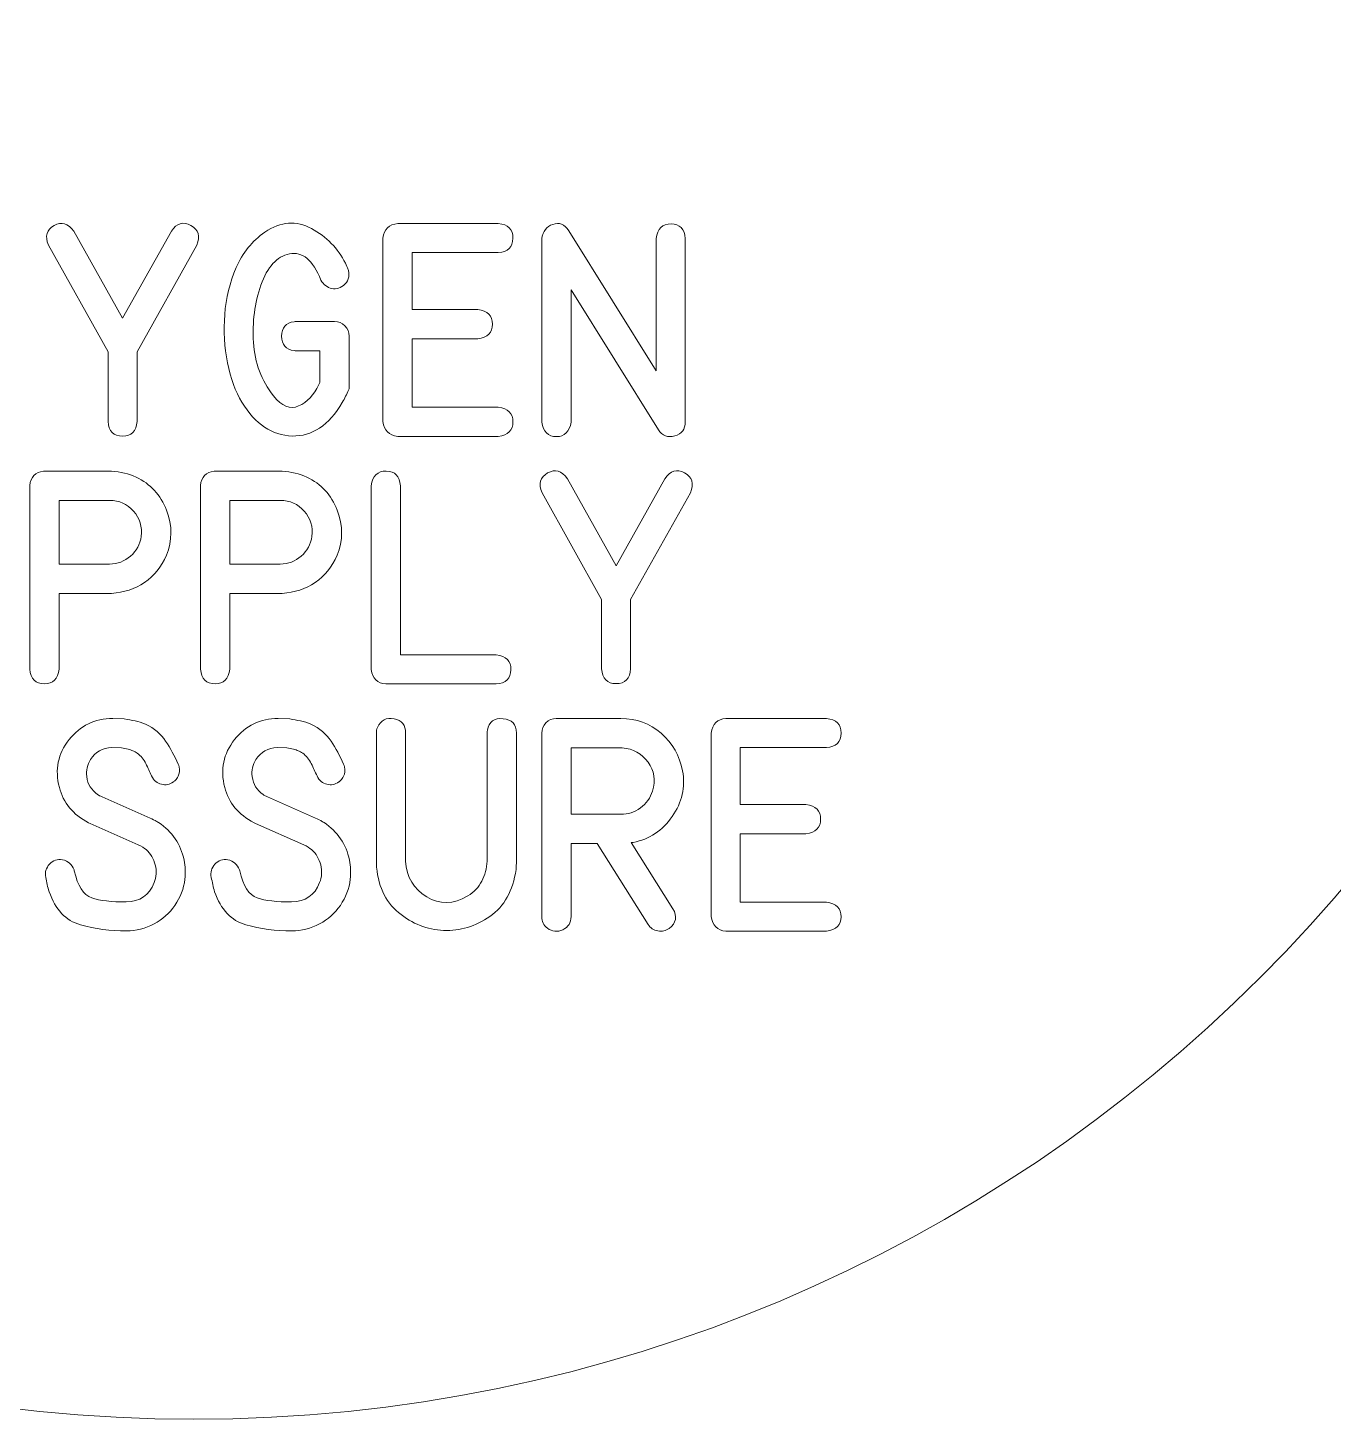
# Model space of a CAD drawing. Header units: millimetres. Extents: x -213 to 146, y -128 to 100.
# Drawn here: x -2.92 to 12.23, y -44.58 to -28.43 of the extents above; entities that cross this region are included whole.
import ezdxf

# ---------------------------------------------------------------- set-up
doc = ezdxf.new("R2010")
doc.units = ezdxf.units.MM
doc.header["$MEASUREMENT"] = 0
doc.layers.add('CUT', color=7, linetype='Continuous')
doc.layers.add('Engrave', color=7, linetype='Continuous')

msp = doc.modelspace()

# ---------------------------------------------------------------- linework, layer by layer
at = {"layer": 'CUT', "color": 250, "lineweight": 9}
msp.add_ellipse((-0.992, -27.0832), major_axis=(0, 17.5001), ratio=0.9999943, dxfattribs=at)
at = {"layer": 'Engrave', "color": 240, "lineweight": 9}
for points, knots in [([(-1.2534, -30.794), (-1.1908, -30.6997), (-1.1151, -30.6775), (-1.0262, -30.7265), (-1.0262, -30.7265), (-0.9373, -30.7755), (-0.9147, -30.852), (-0.9579, -30.9565), (-0.9579, -30.9565), (-0.9579, -30.9565), (-1.6514, -32.1949), (-1.6514, -32.1949), (-1.6514, -32.1949), (-1.6514, -32.1949), (-1.6514, -33.0016), (-1.6514, -33.0016), (-1.6514, -33.0016), (-1.6588, -33.1156), (-1.7148, -33.1728), (-1.8197, -33.1728), (-1.8197, -33.1728), (-1.9247, -33.1728), (-1.9806, -33.1156), (-1.9876, -33.0016), (-1.9876, -33.0016), (-1.9876, -33.0016), (-1.9876, -32.1949), (-1.9876, -32.1949), (-1.9876, -32.1949), (-1.9876, -32.1949), (-2.6799, -30.9565), (-2.6799, -30.9565), (-2.6799, -30.9565), (-2.7227, -30.8528), (-2.7009, -30.7767), (-2.6149, -30.7281), (-2.6149, -30.7281), (-2.5288, -30.6796), (-2.4519, -30.7014), (-2.3844, -30.794), (-2.3844, -30.794), (-2.3844, -30.794), (-1.8189, -31.8044), (-1.8189, -31.8044), (-1.8189, -31.8044), (-1.8189, -31.8044), (-1.2534, -30.794), (-1.2534, -30.794)], [0, 0, 0, 0, 0.0769231, 0.0769231, 0.0769231, 0.0769231, 0.1538462, 0.1538462, 0.1538462, 0.1538462, 0.2307692, 0.2307692, 0.2307692, 0.2307692, 0.3076923, 0.3076923, 0.3076923, 0.3076923, 0.3846154, 0.3846154, 0.3846154, 0.3846154, 0.4615385, 0.4615385, 0.4615385, 0.4615385, 0.5384615, 0.5384615, 0.5384615, 0.5384615, 0.6153846, 0.6153846, 0.6153846, 0.6153846, 0.6923077, 0.6923077, 0.6923077, 0.6923077, 0.7692308, 0.7692308, 0.7692308, 0.7692308, 0.8461538, 0.8461538, 0.8461538, 0.8461538, 1, 1, 1, 1]), ([(0.1838, -32.1805), (0.1838, -32.1805), (0.1731, -32.1793), (0.1731, -32.1793), (0.1731, -32.1793), (0.0747, -32.1674), (0.0257, -32.1114), (0.0257, -32.0118), (0.0257, -32.0118), (0.0257, -31.9122), (0.0747, -31.8562), (0.1731, -31.8443), (0.1731, -31.8443), (0.1731, -31.8443), (0.1838, -31.8418), (0.1838, -31.8418), (0.1838, -31.8418), (0.1838, -31.8418), (0.1945, -31.8418), (0.1945, -31.8418), (0.1945, -31.8418), (0.1945, -31.8418), (0.6394, -31.8418), (0.6394, -31.8418), (0.6394, -31.8418), (0.6863, -31.8418), (0.7262, -31.8583), (0.7596, -31.8916), (0.7596, -31.8916), (0.7929, -31.925), (0.8094, -31.9653), (0.8094, -32.0118), (0.8094, -32.0118), (0.8094, -32.0118), (0.8094, -32.623), (0.8094, -32.623), (0.8094, -32.623), (0.8094, -32.623), (0.795, -32.6543), (0.795, -32.6543), (0.795, -32.6543), (0.795, -32.6543), (0.7867, -32.6736), (0.7867, -32.6736), (0.7867, -32.6736), (0.7867, -32.6736), (0.7781, -32.6917), (0.7781, -32.6917), (0.7781, -32.6917), (0.7781, -32.6917), (0.7686, -32.7098), (0.7686, -32.7098), (0.7686, -32.7098), (0.7686, -32.7098), (0.7587, -32.7279), (0.7587, -32.7279), (0.7587, -32.7279), (0.7587, -32.7279), (0.7505, -32.746), (0.7505, -32.746), (0.7505, -32.746), (0.7505, -32.746), (0.7406, -32.7641), (0.7406, -32.7641), (0.7406, -32.7641), (0.7406, -32.7641), (0.7299, -32.7823), (0.7299, -32.7823), (0.7299, -32.7823), (0.5739, -33.0473), (0.3801, -33.1769), (0.1488, -33.1712), (0.1488, -33.1712), (-0.0829, -33.165), (-0.2772, -33.0341), (-0.4348, -32.7785), (-0.4348, -32.7785), (-0.5097, -32.6571), (-0.5649, -32.5053), (-0.6011, -32.3221), (-0.6011, -32.3221), (-0.6373, -32.1394), (-0.6484, -31.9525), (-0.6336, -31.7616), (-0.6336, -31.7616), (-0.6192, -31.5706), (-0.5747, -31.3891), (-0.5007, -31.2167), (-0.5007, -31.2167), (-0.4262, -31.0442), (-0.315, -30.9072), (-0.1673, -30.8059), (-0.1673, -30.8059), (0.0179, -30.6804), (0.1978, -30.666), (0.3731, -30.7619), (0.3731, -30.7619), (0.5484, -30.8582), (0.6793, -30.9928), (0.7661, -31.1664), (0.7661, -31.1664), (0.7661, -31.1664), (0.7756, -31.1858), (0.7756, -31.1858), (0.7756, -31.1858), (0.7756, -31.1858), (0.783, -31.2027), (0.783, -31.2027), (0.783, -31.2027), (0.783, -31.2027), (0.7925, -31.2208), (0.7925, -31.2208), (0.7925, -31.2208), (0.8201, -31.2969), (0.8094, -31.3595), (0.7612, -31.4076), (0.7612, -31.4076), (0.7147, -31.4533), (0.6641, -31.4706), (0.6093, -31.4591), (0.6093, -31.4591), (0.5546, -31.4471), (0.5126, -31.415), (0.4826, -31.3619), (0.4826, -31.3619), (0.3887, -31.1286), (0.2677, -31.0269), (0.1192, -31.057), (0.1192, -31.057), (-0.029, -31.0866), (-0.1401, -31.208), (-0.2142, -31.4208), (-0.2142, -31.4208), (-0.2866, -31.6266), (-0.315, -31.848), (-0.2998, -32.0846), (-0.2998, -32.0846), (-0.2846, -32.3213), (-0.2072, -32.5279), (-0.0681, -32.7036), (-0.0681, -32.7036), (0.0274, -32.8267), (0.1245, -32.8662), (0.2237, -32.8222), (0.2237, -32.8222), (0.3225, -32.7777), (0.4003, -32.6954), (0.4575, -32.5748), (0.4575, -32.5748), (0.4575, -32.5748), (0.4706, -32.5485), (0.4706, -32.5485), (0.4706, -32.5485), (0.4706, -32.5485), (0.4706, -32.1805), (0.4706, -32.1805), (0.4706, -32.1805), (0.4706, -32.1805), (0.1838, -32.1805), (0.1838, -32.1805)], [0, 0, 0, 0, 0.0243902, 0.0243902, 0.0243902, 0.0243902, 0.0487805, 0.0487805, 0.0487805, 0.0487805, 0.0731707, 0.0731707, 0.0731707, 0.0731707, 0.097561, 0.097561, 0.097561, 0.097561, 0.1219512, 0.1219512, 0.1219512, 0.1219512, 0.1463415, 0.1463415, 0.1463415, 0.1463415, 0.1707317, 0.1707317, 0.1707317, 0.1707317, 0.195122, 0.195122, 0.195122, 0.195122, 0.2195122, 0.2195122, 0.2195122, 0.2195122, 0.2439024, 0.2439024, 0.2439024, 0.2439024, 0.2682927, 0.2682927, 0.2682927, 0.2682927, 0.2926829, 0.2926829, 0.2926829, 0.2926829, 0.3170732, 0.3170732, 0.3170732, 0.3170732, 0.3414634, 0.3414634, 0.3414634, 0.3414634, 0.3658537, 0.3658537, 0.3658537, 0.3658537, 0.3902439, 0.3902439, 0.3902439, 0.3902439, 0.4146341, 0.4146341, 0.4146341, 0.4146341, 0.4390244, 0.4390244, 0.4390244, 0.4390244, 0.4634146, 0.4634146, 0.4634146, 0.4634146, 0.4878049, 0.4878049, 0.4878049, 0.4878049, 0.5121951, 0.5121951, 0.5121951, 0.5121951, 0.5365854, 0.5365854, 0.5365854, 0.5365854, 0.5609756, 0.5609756, 0.5609756, 0.5609756, 0.5853659, 0.5853659, 0.5853659, 0.5853659, 0.6097561, 0.6097561, 0.6097561, 0.6097561, 0.6341463, 0.6341463, 0.6341463, 0.6341463, 0.6585366, 0.6585366, 0.6585366, 0.6585366, 0.6829268, 0.6829268, 0.6829268, 0.6829268, 0.7073171, 0.7073171, 0.7073171, 0.7073171, 0.7317073, 0.7317073, 0.7317073, 0.7317073, 0.7560976, 0.7560976, 0.7560976, 0.7560976, 0.7804878, 0.7804878, 0.7804878, 0.7804878, 0.804878, 0.804878, 0.804878, 0.804878, 0.8292683, 0.8292683, 0.8292683, 0.8292683, 0.8536585, 0.8536585, 0.8536585, 0.8536585, 0.8780488, 0.8780488, 0.8780488, 0.8780488, 0.902439, 0.902439, 0.902439, 0.902439, 0.9268293, 0.9268293, 0.9268293, 0.9268293, 0.9512195, 0.9512195, 0.9512195, 0.9512195, 1, 1, 1, 1]), ([(2.5408, -31.0421), (2.5408, -31.0421), (1.5411, -31.0421), (1.5411, -31.0421), (1.5411, -31.0421), (1.5411, -31.0421), (1.5411, -31.7019), (1.5411, -31.7019), (1.5411, -31.7019), (1.5411, -31.7019), (2.3033, -31.7019), (2.3033, -31.7019), (2.3033, -31.7019), (2.4173, -31.7188), (2.4741, -31.776), (2.4737, -31.8735), (2.4737, -31.8735), (2.4733, -31.9715), (2.4165, -32.0283), (2.3033, -32.0443), (2.3033, -32.0443), (2.3033, -32.0443), (1.5411, -32.0443), (1.5411, -32.0443), (1.5411, -32.0443), (1.5411, -32.0443), (1.5411, -32.8366), (1.5411, -32.8366), (1.5411, -32.8366), (1.5411, -32.8366), (2.5408, -32.8366), (2.5408, -32.8366), (2.5408, -32.8366), (2.654, -32.8535), (2.7108, -32.9098), (2.7108, -33.0066), (2.7108, -33.0066), (2.7108, -33.1029), (2.654, -33.1592), (2.5408, -33.1753), (2.5408, -33.1753), (2.5408, -33.1753), (1.3736, -33.1753), (1.3736, -33.1753), (1.3736, -33.1753), (1.2732, -33.1625), (1.216, -33.1053), (1.2024, -33.0041), (1.2024, -33.0041), (1.2024, -33.0041), (1.2024, -30.8746), (1.2024, -30.8746), (1.2024, -30.8746), (1.2176, -30.7685), (1.2748, -30.7125), (1.3736, -30.7059), (1.3736, -30.7059), (1.3736, -30.7059), (2.5408, -30.7059), (2.5408, -30.7059), (2.5408, -30.7059), (2.654, -30.7145), (2.7108, -30.7713), (2.7104, -30.8755), (2.7104, -30.8755), (2.71, -30.9796), (2.6532, -31.0352), (2.5408, -31.0421)], [0, 0, 0, 0, 0.0555556, 0.0555556, 0.0555556, 0.0555556, 0.1111111, 0.1111111, 0.1111111, 0.1111111, 0.1666667, 0.1666667, 0.1666667, 0.1666667, 0.2222222, 0.2222222, 0.2222222, 0.2222222, 0.2777778, 0.2777778, 0.2777778, 0.2777778, 0.3333333, 0.3333333, 0.3333333, 0.3333333, 0.3888889, 0.3888889, 0.3888889, 0.3888889, 0.4444444, 0.4444444, 0.4444444, 0.4444444, 0.5, 0.5, 0.5, 0.5, 0.5555556, 0.5555556, 0.5555556, 0.5555556, 0.6111111, 0.6111111, 0.6111111, 0.6111111, 0.6666667, 0.6666667, 0.6666667, 0.6666667, 0.7222222, 0.7222222, 0.7222222, 0.7222222, 0.7777778, 0.7777778, 0.7777778, 0.7777778, 0.8333333, 0.8333333, 0.8333333, 0.8333333, 0.8888889, 0.8888889, 0.8888889, 0.8888889, 1, 1, 1, 1]), ([(4.711, -33.009), (4.711, -33.0934), (4.6703, -33.1469), (4.5888, -33.1699), (4.5888, -33.1699), (4.5069, -33.1926), (4.4439, -33.1687), (4.3986, -33.0979), (4.3986, -33.0979), (4.3986, -33.0979), (3.3858, -31.4739), (3.3858, -31.4739), (3.3858, -31.4739), (3.3858, -31.4739), (3.3858, -33.009), (3.3858, -33.009), (3.3858, -33.009), (3.3681, -33.1214), (3.3113, -33.1778), (3.2154, -33.1778), (3.2154, -33.1778), (3.1191, -33.1778), (3.0627, -33.1214), (3.0458, -33.009), (3.0458, -33.009), (3.0458, -33.009), (3.0458, -30.8796), (3.0458, -30.8796), (3.0458, -30.8796), (3.0577, -30.796), (3.1005, -30.7409), (3.1742, -30.7141), (3.1742, -30.7141), (3.2479, -30.6878), (3.3092, -30.7129), (3.3582, -30.789), (3.3582, -30.789), (3.3582, -30.789), (4.371, -32.4155), (4.371, -32.4155), (4.371, -32.4155), (4.371, -32.4155), (4.371, -30.8796), (4.371, -30.8796), (4.371, -30.8796), (4.3863, -30.7648), (4.4447, -30.7075), (4.5464, -30.7088), (4.5464, -30.7088), (4.648, -30.71), (4.7028, -30.7668), (4.711, -30.8796), (4.711, -30.8796), (4.711, -30.8796), (4.711, -33.009), (4.711, -33.009)], [0, 0, 0, 0, 0.0666667, 0.0666667, 0.0666667, 0.0666667, 0.1333333, 0.1333333, 0.1333333, 0.1333333, 0.2, 0.2, 0.2, 0.2, 0.2666667, 0.2666667, 0.2666667, 0.2666667, 0.3333333, 0.3333333, 0.3333333, 0.3333333, 0.4, 0.4, 0.4, 0.4, 0.4666667, 0.4666667, 0.4666667, 0.4666667, 0.5333333, 0.5333333, 0.5333333, 0.5333333, 0.6, 0.6, 0.6, 0.6, 0.6666667, 0.6666667, 0.6666667, 0.6666667, 0.7333333, 0.7333333, 0.7333333, 0.7333333, 0.8, 0.8, 0.8, 0.8, 0.8666667, 0.8666667, 0.8666667, 0.8666667, 1, 1, 1, 1]), ([(-1.9697, -33.5782), (-1.9697, -33.5782), (-1.9467, -33.5782), (-1.9467, -33.5782), (-1.9467, -33.5782), (-1.8438, -33.5856), (-1.7491, -33.6087), (-1.6623, -33.6482), (-1.6623, -33.6482), (-1.496, -33.726), (-1.3783, -33.8544), (-1.3092, -34.033), (-1.3092, -34.033), (-1.24, -34.2112), (-1.2409, -34.3853), (-1.3112, -34.5548), (-1.3112, -34.5548), (-1.3684, -34.689), (-1.4528, -34.7944), (-1.5648, -34.8701), (-1.5648, -34.8701), (-1.6763, -34.9462), (-1.8039, -34.9886), (-1.9467, -34.9973), (-1.9467, -34.9973), (-1.9467, -34.9973), (-1.9697, -34.9985), (-1.9697, -34.9985), (-1.9697, -34.9985), (-1.9697, -34.9985), (-2.5558, -34.9985), (-2.5558, -34.9985), (-2.5558, -34.9985), (-2.5558, -34.9985), (-2.5558, -35.8776), (-2.5558, -35.8776), (-2.5558, -35.8776), (-2.5702, -35.9908), (-2.6274, -36.0476), (-2.727, -36.0476), (-2.727, -36.0476), (-2.8266, -36.0476), (-2.8834, -35.9908), (-2.897, -35.8776), (-2.897, -35.8776), (-2.897, -35.8776), (-2.897, -33.7469), (-2.897, -33.7469), (-2.897, -33.7469), (-2.8851, -33.6473), (-2.832, -33.591), (-2.7377, -33.5782), (-2.7377, -33.5782), (-2.7377, -33.5782), (-2.727, -33.5782), (-2.727, -33.5782), (-2.727, -33.5782), (-2.727, -33.5782), (-1.9697, -33.5782), (-1.9697, -33.5782)], [0, 0, 0, 0, 0.0625, 0.0625, 0.0625, 0.0625, 0.125, 0.125, 0.125, 0.125, 0.1875, 0.1875, 0.1875, 0.1875, 0.25, 0.25, 0.25, 0.25, 0.3125, 0.3125, 0.3125, 0.3125, 0.375, 0.375, 0.375, 0.375, 0.4375, 0.4375, 0.4375, 0.4375, 0.5, 0.5, 0.5, 0.5, 0.5625, 0.5625, 0.5625, 0.5625, 0.625, 0.625, 0.625, 0.625, 0.6875, 0.6875, 0.6875, 0.6875, 0.75, 0.75, 0.75, 0.75, 0.8125, 0.8125, 0.8125, 0.8125, 0.875, 0.875, 0.875, 0.875, 1, 1, 1, 1]), ([(0.0112, -33.5782), (0.0112, -33.5782), (0.0342, -33.5782), (0.0342, -33.5782), (0.0342, -33.5782), (0.1371, -33.5856), (0.2318, -33.6087), (0.3186, -33.6482), (0.3186, -33.6482), (0.4849, -33.726), (0.6026, -33.8544), (0.6717, -34.033), (0.6717, -34.033), (0.7409, -34.2112), (0.74, -34.3853), (0.6697, -34.5548), (0.6697, -34.5548), (0.6125, -34.689), (0.5281, -34.7944), (0.4161, -34.8701), (0.4161, -34.8701), (0.3046, -34.9462), (0.177, -34.9886), (0.0342, -34.9973), (0.0342, -34.9973), (0.0342, -34.9973), (0.0112, -34.9985), (0.0112, -34.9985), (0.0112, -34.9985), (0.0112, -34.9985), (-0.5749, -34.9985), (-0.5749, -34.9985), (-0.5749, -34.9985), (-0.5749, -34.9985), (-0.5749, -35.8776), (-0.5749, -35.8776), (-0.5749, -35.8776), (-0.5893, -35.9908), (-0.6465, -36.0476), (-0.7461, -36.0476), (-0.7461, -36.0476), (-0.8457, -36.0476), (-0.9025, -35.9908), (-0.9161, -35.8776), (-0.9161, -35.8776), (-0.9161, -35.8776), (-0.9161, -33.7469), (-0.9161, -33.7469), (-0.9161, -33.7469), (-0.9042, -33.6473), (-0.8511, -33.591), (-0.7568, -33.5782), (-0.7568, -33.5782), (-0.7568, -33.5782), (-0.7461, -33.5782), (-0.7461, -33.5782), (-0.7461, -33.5782), (-0.7461, -33.5782), (0.0112, -33.5782), (0.0112, -33.5782)], [0, 0, 0, 0, 0.0625, 0.0625, 0.0625, 0.0625, 0.125, 0.125, 0.125, 0.125, 0.1875, 0.1875, 0.1875, 0.1875, 0.25, 0.25, 0.25, 0.25, 0.3125, 0.3125, 0.3125, 0.3125, 0.375, 0.375, 0.375, 0.375, 0.4375, 0.4375, 0.4375, 0.4375, 0.5, 0.5, 0.5, 0.5, 0.5625, 0.5625, 0.5625, 0.5625, 0.625, 0.625, 0.625, 0.625, 0.6875, 0.6875, 0.6875, 0.6875, 0.75, 0.75, 0.75, 0.75, 0.8125, 0.8125, 0.8125, 0.8125, 0.875, 0.875, 0.875, 0.875, 1, 1, 1, 1]), ([(1.236, -36.0488), (1.1372, -36.0422), (1.08, -35.9867), (1.0648, -35.8813), (1.0648, -35.8813), (1.0648, -35.8813), (1.0648, -33.7494), (1.0648, -33.7494), (1.0648, -33.7494), (1.0817, -33.6338), (1.1405, -33.577), (1.241, -33.5786), (1.241, -33.5786), (1.3414, -33.5807), (1.3961, -33.6379), (1.4048, -33.7494), (1.4048, -33.7494), (1.4048, -33.7494), (1.4048, -35.7122), (1.4048, -35.7122), (1.4048, -35.7122), (1.4048, -35.7122), (2.5176, -35.7114), (2.5176, -35.7114), (2.5176, -35.7114), (2.632, -35.7241), (2.6884, -35.7817), (2.6872, -35.8842), (2.6872, -35.8842), (2.686, -35.9867), (2.6292, -36.0414), (2.5164, -36.0488), (2.5164, -36.0488), (2.5164, -36.0488), (1.236, -36.0488), (1.236, -36.0488)], [0, 0, 0, 0, 0.1, 0.1, 0.1, 0.1, 0.2, 0.2, 0.2, 0.2, 0.3, 0.3, 0.3, 0.3, 0.4, 0.4, 0.4, 0.4, 0.5, 0.5, 0.5, 0.5, 0.6, 0.6, 0.6, 0.6, 0.7, 0.7, 0.7, 0.7, 0.8, 0.8, 0.8, 0.8, 1, 1, 1, 1]), ([(4.4746, -33.6663), (4.5372, -33.572), (4.6129, -33.5498), (4.7018, -33.5988), (4.7018, -33.5988), (4.7907, -33.6478), (4.8133, -33.7243), (4.7701, -33.8288), (4.7701, -33.8288), (4.7701, -33.8288), (4.0766, -35.0672), (4.0766, -35.0672), (4.0766, -35.0672), (4.0766, -35.0672), (4.0766, -35.8739), (4.0766, -35.8739), (4.0766, -35.8739), (4.0692, -35.9879), (4.0132, -36.0451), (3.9083, -36.0451), (3.9083, -36.0451), (3.8033, -36.0451), (3.7474, -35.9879), (3.7404, -35.8739), (3.7404, -35.8739), (3.7404, -35.8739), (3.7404, -35.0672), (3.7404, -35.0672), (3.7404, -35.0672), (3.7404, -35.0672), (3.0481, -33.8288), (3.0481, -33.8288), (3.0481, -33.8288), (3.0053, -33.7251), (3.0271, -33.649), (3.1131, -33.6004), (3.1131, -33.6004), (3.1992, -33.5519), (3.2761, -33.5737), (3.3436, -33.6663), (3.3436, -33.6663), (3.3436, -33.6663), (3.9091, -34.6767), (3.9091, -34.6767), (3.9091, -34.6767), (3.9091, -34.6767), (4.4746, -33.6663), (4.4746, -33.6663)], [0, 0, 0, 0, 0.0769231, 0.0769231, 0.0769231, 0.0769231, 0.1538462, 0.1538462, 0.1538462, 0.1538462, 0.2307692, 0.2307692, 0.2307692, 0.2307692, 0.3076923, 0.3076923, 0.3076923, 0.3076923, 0.3846154, 0.3846154, 0.3846154, 0.3846154, 0.4615385, 0.4615385, 0.4615385, 0.4615385, 0.5384615, 0.5384615, 0.5384615, 0.5384615, 0.6153846, 0.6153846, 0.6153846, 0.6153846, 0.6923077, 0.6923077, 0.6923077, 0.6923077, 0.7692308, 0.7692308, 0.7692308, 0.7692308, 0.8461538, 0.8461538, 0.8461538, 0.8461538, 1, 1, 1, 1]), ([(-1.9697, -33.9182), (-1.9697, -33.9182), (-2.5558, -33.9182), (-2.5558, -33.9182), (-2.5558, -33.9182), (-2.5558, -33.9182), (-2.5558, -34.6573), (-2.5558, -34.6573), (-2.5558, -34.6573), (-2.5558, -34.6573), (-1.9697, -34.6573), (-1.9697, -34.6573), (-1.9697, -34.6573), (-1.878, -34.6573), (-1.7973, -34.6269), (-1.7269, -34.5655), (-1.7269, -34.5655), (-1.6565, -34.5046), (-1.6154, -34.4281), (-1.603, -34.3367), (-1.603, -34.3367), (-1.5886, -34.2256), (-1.6187, -34.1281), (-1.6923, -34.0441), (-1.6923, -34.0441), (-1.7664, -33.9601), (-1.859, -33.9182), (-1.9697, -33.9182)], [0, 0, 0, 0, 0.125, 0.125, 0.125, 0.125, 0.25, 0.25, 0.25, 0.25, 0.375, 0.375, 0.375, 0.375, 0.5, 0.5, 0.5, 0.5, 0.625, 0.625, 0.625, 0.625, 0.75, 0.75, 0.75, 0.75, 1, 1, 1, 1]), ([(0.0112, -33.9182), (0.0112, -33.9182), (-0.5749, -33.9182), (-0.5749, -33.9182), (-0.5749, -33.9182), (-0.5749, -33.9182), (-0.5749, -34.6573), (-0.5749, -34.6573), (-0.5749, -34.6573), (-0.5749, -34.6573), (0.0112, -34.6573), (0.0112, -34.6573), (0.0112, -34.6573), (0.1029, -34.6573), (0.1836, -34.6269), (0.254, -34.5655), (0.254, -34.5655), (0.3244, -34.5046), (0.3655, -34.4281), (0.3779, -34.3367), (0.3779, -34.3367), (0.3923, -34.2256), (0.3622, -34.1281), (0.2886, -34.0441), (0.2886, -34.0441), (0.2145, -33.9601), (0.1219, -33.9182), (0.0112, -33.9182)], [0, 0, 0, 0, 0.125, 0.125, 0.125, 0.125, 0.25, 0.25, 0.25, 0.25, 0.375, 0.375, 0.375, 0.375, 0.5, 0.5, 0.5, 0.5, 0.625, 0.625, 0.625, 0.625, 0.75, 0.75, 0.75, 0.75, 1, 1, 1, 1]), ([(-1.5004, -37.6058), (-1.5004, -37.6058), (-1.4811, -37.614), (-1.4811, -37.614), (-1.4811, -37.614), (-1.4811, -37.614), (-1.4593, -37.6247), (-1.4593, -37.6247), (-1.4593, -37.6247), (-1.4593, -37.6247), (-1.4399, -37.6358), (-1.4399, -37.6358), (-1.4399, -37.6358), (-1.4346, -37.6399), (-1.428, -37.6436), (-1.4214, -37.6473), (-1.4214, -37.6473), (-1.4144, -37.6506), (-1.4078, -37.6547), (-1.4012, -37.6584), (-1.4012, -37.6584), (-1.2424, -37.763), (-1.1436, -37.9079), (-1.1061, -38.0927), (-1.1061, -38.0927), (-1.0917, -38.1651), (-1.0884, -38.2396), (-1.0963, -38.3157), (-1.0963, -38.3157), (-1.1094, -38.4252), (-1.1477, -38.526), (-1.2115, -38.619), (-1.2115, -38.619), (-1.2753, -38.7121), (-1.3555, -38.7837), (-1.4518, -38.8343), (-1.4518, -38.8343), (-1.5556, -38.889), (-1.663, -38.9162), (-1.7741, -38.9162), (-1.7741, -38.9162), (-1.9605, -38.9162), (-2.1383, -38.8923), (-2.3083, -38.8446), (-2.3083, -38.8446), (-2.4779, -38.7968), (-2.5989, -38.6688), (-2.6709, -38.4606), (-2.6709, -38.4606), (-2.6808, -38.4338), (-2.6878, -38.4067), (-2.6927, -38.3787), (-2.6927, -38.3787), (-2.6977, -38.3503), (-2.7034, -38.3223), (-2.7096, -38.2939), (-2.7096, -38.2939), (-2.7215, -38.2363), (-2.7075, -38.1853), (-2.6668, -38.1408), (-2.6668, -38.1408), (-2.6265, -38.0968), (-2.5758, -38.0799), (-2.5157, -38.0902), (-2.5157, -38.0902), (-2.452, -38.1034), (-2.4079, -38.1425), (-2.3828, -38.2083), (-2.3828, -38.2083), (-2.3828, -38.2083), (-2.3791, -38.2194), (-2.3791, -38.2194), (-2.3791, -38.2194), (-2.3408, -38.3939), (-2.2733, -38.498), (-2.1774, -38.5318), (-2.1774, -38.5318), (-2.0811, -38.5655), (-1.9478, -38.5808), (-1.7766, -38.5775), (-1.7766, -38.5775), (-1.6189, -38.5775), (-1.5107, -38.5034), (-1.4518, -38.3556), (-1.4518, -38.3556), (-1.4263, -38.2898), (-1.4222, -38.2211), (-1.4399, -38.1499), (-1.4399, -38.1499), (-1.4576, -38.0791), (-1.4926, -38.0194), (-1.5449, -37.9721), (-1.5449, -37.9721), (-1.5683, -37.9519), (-1.5988, -37.9334), (-1.6366, -37.9157), (-1.6366, -37.9157), (-1.6366, -37.9157), (-2.1947, -37.6708), (-2.1947, -37.6708), (-2.1947, -37.6708), (-2.1947, -37.6708), (-2.2128, -37.6609), (-2.2128, -37.6609), (-2.2128, -37.6609), (-2.3956, -37.5646), (-2.5088, -37.4276), (-2.5528, -37.2498), (-2.5528, -37.2498), (-2.6067, -37.044), (-2.5693, -36.8596), (-2.44, -36.6958), (-2.44, -36.6958), (-2.3112, -36.5324), (-2.1416, -36.4505), (-1.9321, -36.4505), (-1.9321, -36.4505), (-1.9321, -36.4505), (-1.7992, -36.4542), (-1.7992, -36.4542), (-1.7992, -36.4542), (-1.756, -36.462), (-1.714, -36.4698), (-1.6741, -36.4777), (-1.6741, -36.4777), (-1.6338, -36.4851), (-1.593, -36.4982), (-1.5523, -36.5168), (-1.5523, -36.5168), (-1.451, -36.5641), (-1.3732, -36.6295), (-1.3193, -36.7123), (-1.3193, -36.7123), (-1.2654, -36.795), (-1.2168, -36.8847), (-1.1736, -36.981), (-1.1736, -36.981), (-1.1695, -36.9901), (-1.1658, -37.0004), (-1.1625, -37.0123), (-1.1625, -37.0123), (-1.1539, -37.0518), (-1.158, -37.0876), (-1.1749, -37.1197), (-1.1749, -37.1197), (-1.1843, -37.1399), (-1.1946, -37.1551), (-1.2049, -37.1654), (-1.2049, -37.1654), (-1.2152, -37.1761), (-1.2238, -37.1831), (-1.23, -37.1872), (-1.23, -37.1872), (-1.272, -37.2168), (-1.3177, -37.2259), (-1.3675, -37.2135), (-1.3675, -37.2135), (-1.4177, -37.2024), (-1.4556, -37.1703), (-1.4823, -37.1172), (-1.4823, -37.1172), (-1.5033, -37.0707), (-1.5255, -37.023), (-1.549, -36.9744), (-1.549, -36.9744), (-1.5728, -36.9259), (-1.6062, -36.8855), (-1.6486, -36.853), (-1.6486, -36.853), (-1.6663, -36.8403), (-1.6836, -36.8308), (-1.7, -36.825), (-1.7, -36.825), (-1.7165, -36.8189), (-1.7346, -36.8123), (-1.7548, -36.8049), (-1.7548, -36.8049), (-1.7548, -36.8049), (-1.833, -36.7917), (-1.833, -36.7917), (-1.833, -36.7917), (-1.833, -36.7917), (-1.9441, -36.788), (-1.9441, -36.788), (-1.9441, -36.788), (-2.0519, -36.7896), (-2.1342, -36.8361), (-2.191, -36.9279), (-2.191, -36.9279), (-2.2297, -36.9868), (-2.2441, -37.0522), (-2.2346, -37.1246), (-2.2346, -37.1246), (-2.2235, -37.2135), (-2.1816, -37.2827), (-2.1091, -37.3321), (-2.1091, -37.3321), (-2.1058, -37.3341), (-2.1025, -37.337), (-2.0984, -37.3399), (-2.0984, -37.3399), (-2.0943, -37.3424), (-2.0898, -37.3452), (-2.0852, -37.3477), (-2.0852, -37.3477), (-2.0852, -37.3477), (-2.0717, -37.3535), (-2.0717, -37.3535), (-2.0717, -37.3535), (-2.0717, -37.3535), (-2.0573, -37.3597), (-2.0573, -37.3597), (-2.0573, -37.3597), (-2.0573, -37.3597), (-1.5004, -37.6058), (-1.5004, -37.6058)], [0, 0, 0, 0, 0.0181818, 0.0181818, 0.0181818, 0.0181818, 0.0363636, 0.0363636, 0.0363636, 0.0363636, 0.0545455, 0.0545455, 0.0545455, 0.0545455, 0.0727273, 0.0727273, 0.0727273, 0.0727273, 0.0909091, 0.0909091, 0.0909091, 0.0909091, 0.1090909, 0.1090909, 0.1090909, 0.1090909, 0.1272727, 0.1272727, 0.1272727, 0.1272727, 0.1454545, 0.1454545, 0.1454545, 0.1454545, 0.1636364, 0.1636364, 0.1636364, 0.1636364, 0.1818182, 0.1818182, 0.1818182, 0.1818182, 0.2, 0.2, 0.2, 0.2, 0.2181818, 0.2181818, 0.2181818, 0.2181818, 0.2363636, 0.2363636, 0.2363636, 0.2363636, 0.2545455, 0.2545455, 0.2545455, 0.2545455, 0.2727273, 0.2727273, 0.2727273, 0.2727273, 0.2909091, 0.2909091, 0.2909091, 0.2909091, 0.3090909, 0.3090909, 0.3090909, 0.3090909, 0.3272727, 0.3272727, 0.3272727, 0.3272727, 0.3454545, 0.3454545, 0.3454545, 0.3454545, 0.3636364, 0.3636364, 0.3636364, 0.3636364, 0.3818182, 0.3818182, 0.3818182, 0.3818182, 0.4, 0.4, 0.4, 0.4, 0.4181818, 0.4181818, 0.4181818, 0.4181818, 0.4363636, 0.4363636, 0.4363636, 0.4363636, 0.4545455, 0.4545455, 0.4545455, 0.4545455, 0.4727273, 0.4727273, 0.4727273, 0.4727273, 0.4909091, 0.4909091, 0.4909091, 0.4909091, 0.5090909, 0.5090909, 0.5090909, 0.5090909, 0.5272727, 0.5272727, 0.5272727, 0.5272727, 0.5454545, 0.5454545, 0.5454545, 0.5454545, 0.5636364, 0.5636364, 0.5636364, 0.5636364, 0.5818182, 0.5818182, 0.5818182, 0.5818182, 0.6, 0.6, 0.6, 0.6, 0.6181818, 0.6181818, 0.6181818, 0.6181818, 0.6363636, 0.6363636, 0.6363636, 0.6363636, 0.6545455, 0.6545455, 0.6545455, 0.6545455, 0.6727273, 0.6727273, 0.6727273, 0.6727273, 0.6909091, 0.6909091, 0.6909091, 0.6909091, 0.7090909, 0.7090909, 0.7090909, 0.7090909, 0.7272727, 0.7272727, 0.7272727, 0.7272727, 0.7454545, 0.7454545, 0.7454545, 0.7454545, 0.7636364, 0.7636364, 0.7636364, 0.7636364, 0.7818182, 0.7818182, 0.7818182, 0.7818182, 0.8, 0.8, 0.8, 0.8, 0.8181818, 0.8181818, 0.8181818, 0.8181818, 0.8363636, 0.8363636, 0.8363636, 0.8363636, 0.8545455, 0.8545455, 0.8545455, 0.8545455, 0.8727273, 0.8727273, 0.8727273, 0.8727273, 0.8909091, 0.8909091, 0.8909091, 0.8909091, 0.9090909, 0.9090909, 0.9090909, 0.9090909, 0.9272727, 0.9272727, 0.9272727, 0.9272727, 0.9454545, 0.9454545, 0.9454545, 0.9454545, 0.9636364, 0.9636364, 0.9636364, 0.9636364, 1, 1, 1, 1]), ([(0.4191, -37.6058), (0.4191, -37.6058), (0.4384, -37.614), (0.4384, -37.614), (0.4384, -37.614), (0.4384, -37.614), (0.4602, -37.6247), (0.4602, -37.6247), (0.4602, -37.6247), (0.4602, -37.6247), (0.4796, -37.6358), (0.4796, -37.6358), (0.4796, -37.6358), (0.4849, -37.6399), (0.4915, -37.6436), (0.4981, -37.6473), (0.4981, -37.6473), (0.5051, -37.6506), (0.5117, -37.6547), (0.5183, -37.6584), (0.5183, -37.6584), (0.6771, -37.763), (0.7759, -37.9079), (0.8134, -38.0927), (0.8134, -38.0927), (0.8278, -38.1651), (0.8311, -38.2396), (0.8232, -38.3157), (0.8232, -38.3157), (0.8101, -38.4252), (0.7718, -38.526), (0.708, -38.619), (0.708, -38.619), (0.6442, -38.7121), (0.564, -38.7837), (0.4677, -38.8343), (0.4677, -38.8343), (0.3639, -38.889), (0.2565, -38.9162), (0.1454, -38.9162), (0.1454, -38.9162), (-0.041, -38.9162), (-0.2188, -38.8923), (-0.3888, -38.8446), (-0.3888, -38.8446), (-0.5584, -38.7968), (-0.6794, -38.6688), (-0.7514, -38.4606), (-0.7514, -38.4606), (-0.7613, -38.4338), (-0.7683, -38.4067), (-0.7732, -38.3787), (-0.7732, -38.3787), (-0.7782, -38.3503), (-0.7839, -38.3223), (-0.7901, -38.2939), (-0.7901, -38.2939), (-0.802, -38.2363), (-0.788, -38.1853), (-0.7473, -38.1408), (-0.7473, -38.1408), (-0.707, -38.0968), (-0.6563, -38.0799), (-0.5962, -38.0902), (-0.5962, -38.0902), (-0.5325, -38.1034), (-0.4884, -38.1425), (-0.4633, -38.2083), (-0.4633, -38.2083), (-0.4633, -38.2083), (-0.4596, -38.2194), (-0.4596, -38.2194), (-0.4596, -38.2194), (-0.4213, -38.3939), (-0.3538, -38.498), (-0.2579, -38.5318), (-0.2579, -38.5318), (-0.1616, -38.5655), (-0.0283, -38.5808), (0.1429, -38.5775), (0.1429, -38.5775), (0.3006, -38.5775), (0.4088, -38.5034), (0.4677, -38.3556), (0.4677, -38.3556), (0.4932, -38.2898), (0.4973, -38.2211), (0.4796, -38.1499), (0.4796, -38.1499), (0.4619, -38.0791), (0.4269, -38.0194), (0.3746, -37.9721), (0.3746, -37.9721), (0.3512, -37.9519), (0.3207, -37.9334), (0.2829, -37.9157), (0.2829, -37.9157), (0.2829, -37.9157), (-0.2752, -37.6708), (-0.2752, -37.6708), (-0.2752, -37.6708), (-0.2752, -37.6708), (-0.2933, -37.6609), (-0.2933, -37.6609), (-0.2933, -37.6609), (-0.4761, -37.5646), (-0.5893, -37.4276), (-0.6333, -37.2498), (-0.6333, -37.2498), (-0.6872, -37.044), (-0.6498, -36.8596), (-0.5205, -36.6958), (-0.5205, -36.6958), (-0.3917, -36.5324), (-0.2221, -36.4505), (-0.0126, -36.4505), (-0.0126, -36.4505), (-0.0126, -36.4505), (0.1203, -36.4542), (0.1203, -36.4542), (0.1203, -36.4542), (0.1635, -36.462), (0.2055, -36.4698), (0.2454, -36.4777), (0.2454, -36.4777), (0.2857, -36.4851), (0.3265, -36.4982), (0.3672, -36.5168), (0.3672, -36.5168), (0.4685, -36.5641), (0.5463, -36.6295), (0.6002, -36.7123), (0.6002, -36.7123), (0.6541, -36.795), (0.7027, -36.8847), (0.7459, -36.981), (0.7459, -36.981), (0.75, -36.9901), (0.7537, -37.0004), (0.757, -37.0123), (0.757, -37.0123), (0.7656, -37.0518), (0.7615, -37.0876), (0.7446, -37.1197), (0.7446, -37.1197), (0.7352, -37.1399), (0.7249, -37.1551), (0.7146, -37.1654), (0.7146, -37.1654), (0.7043, -37.1761), (0.6957, -37.1831), (0.6895, -37.1872), (0.6895, -37.1872), (0.6475, -37.2168), (0.6018, -37.2259), (0.552, -37.2135), (0.552, -37.2135), (0.5018, -37.2024), (0.4639, -37.1703), (0.4372, -37.1172), (0.4372, -37.1172), (0.4162, -37.0707), (0.394, -37.023), (0.3705, -36.9744), (0.3705, -36.9744), (0.3467, -36.9259), (0.3133, -36.8855), (0.2709, -36.853), (0.2709, -36.853), (0.2532, -36.8403), (0.2359, -36.8308), (0.2195, -36.825), (0.2195, -36.825), (0.203, -36.8189), (0.1849, -36.8123), (0.1647, -36.8049), (0.1647, -36.8049), (0.1647, -36.8049), (0.0865, -36.7917), (0.0865, -36.7917), (0.0865, -36.7917), (0.0865, -36.7917), (-0.0246, -36.788), (-0.0246, -36.788), (-0.0246, -36.788), (-0.1324, -36.7896), (-0.2147, -36.8361), (-0.2715, -36.9279), (-0.2715, -36.9279), (-0.3102, -36.9868), (-0.3246, -37.0522), (-0.3151, -37.1246), (-0.3151, -37.1246), (-0.304, -37.2135), (-0.2621, -37.2827), (-0.1896, -37.3321), (-0.1896, -37.3321), (-0.1863, -37.3341), (-0.183, -37.337), (-0.1789, -37.3399), (-0.1789, -37.3399), (-0.1748, -37.3424), (-0.1703, -37.3452), (-0.1657, -37.3477), (-0.1657, -37.3477), (-0.1657, -37.3477), (-0.1522, -37.3535), (-0.1522, -37.3535), (-0.1522, -37.3535), (-0.1522, -37.3535), (-0.1378, -37.3597), (-0.1378, -37.3597), (-0.1378, -37.3597), (-0.1378, -37.3597), (0.4191, -37.6058), (0.4191, -37.6058)], [0, 0, 0, 0, 0.0181818, 0.0181818, 0.0181818, 0.0181818, 0.0363636, 0.0363636, 0.0363636, 0.0363636, 0.0545455, 0.0545455, 0.0545455, 0.0545455, 0.0727273, 0.0727273, 0.0727273, 0.0727273, 0.0909091, 0.0909091, 0.0909091, 0.0909091, 0.1090909, 0.1090909, 0.1090909, 0.1090909, 0.1272727, 0.1272727, 0.1272727, 0.1272727, 0.1454545, 0.1454545, 0.1454545, 0.1454545, 0.1636364, 0.1636364, 0.1636364, 0.1636364, 0.1818182, 0.1818182, 0.1818182, 0.1818182, 0.2, 0.2, 0.2, 0.2, 0.2181818, 0.2181818, 0.2181818, 0.2181818, 0.2363636, 0.2363636, 0.2363636, 0.2363636, 0.2545455, 0.2545455, 0.2545455, 0.2545455, 0.2727273, 0.2727273, 0.2727273, 0.2727273, 0.2909091, 0.2909091, 0.2909091, 0.2909091, 0.3090909, 0.3090909, 0.3090909, 0.3090909, 0.3272727, 0.3272727, 0.3272727, 0.3272727, 0.3454545, 0.3454545, 0.3454545, 0.3454545, 0.3636364, 0.3636364, 0.3636364, 0.3636364, 0.3818182, 0.3818182, 0.3818182, 0.3818182, 0.4, 0.4, 0.4, 0.4, 0.4181818, 0.4181818, 0.4181818, 0.4181818, 0.4363636, 0.4363636, 0.4363636, 0.4363636, 0.4545455, 0.4545455, 0.4545455, 0.4545455, 0.4727273, 0.4727273, 0.4727273, 0.4727273, 0.4909091, 0.4909091, 0.4909091, 0.4909091, 0.5090909, 0.5090909, 0.5090909, 0.5090909, 0.5272727, 0.5272727, 0.5272727, 0.5272727, 0.5454545, 0.5454545, 0.5454545, 0.5454545, 0.5636364, 0.5636364, 0.5636364, 0.5636364, 0.5818182, 0.5818182, 0.5818182, 0.5818182, 0.6, 0.6, 0.6, 0.6, 0.6181818, 0.6181818, 0.6181818, 0.6181818, 0.6363636, 0.6363636, 0.6363636, 0.6363636, 0.6545455, 0.6545455, 0.6545455, 0.6545455, 0.6727273, 0.6727273, 0.6727273, 0.6727273, 0.6909091, 0.6909091, 0.6909091, 0.6909091, 0.7090909, 0.7090909, 0.7090909, 0.7090909, 0.7272727, 0.7272727, 0.7272727, 0.7272727, 0.7454545, 0.7454545, 0.7454545, 0.7454545, 0.7636364, 0.7636364, 0.7636364, 0.7636364, 0.7818182, 0.7818182, 0.7818182, 0.7818182, 0.8, 0.8, 0.8, 0.8, 0.8181818, 0.8181818, 0.8181818, 0.8181818, 0.8363636, 0.8363636, 0.8363636, 0.8363636, 0.8545455, 0.8545455, 0.8545455, 0.8545455, 0.8727273, 0.8727273, 0.8727273, 0.8727273, 0.8909091, 0.8909091, 0.8909091, 0.8909091, 0.9090909, 0.9090909, 0.9090909, 0.9090909, 0.9272727, 0.9272727, 0.9272727, 0.9272727, 0.9454545, 0.9454545, 0.9454545, 0.9454545, 0.9636364, 0.9636364, 0.9636364, 0.9636364, 1, 1, 1, 1]), ([(2.751, -38.1058), (2.751, -38.1058), (2.751, -38.1301), (2.751, -38.1301), (2.751, -38.1301), (2.7485, -38.1704), (2.7469, -38.1943), (2.7464, -38.2025), (2.7464, -38.2025), (2.7127, -38.4482), (2.6115, -38.6297), (2.4435, -38.747), (2.4435, -38.747), (2.2756, -38.8639), (2.0962, -38.9187), (1.906, -38.9108), (1.906, -38.9108), (1.7155, -38.903), (1.541, -38.8339), (1.3833, -38.703), (1.3833, -38.703), (1.2253, -38.5717), (1.1393, -38.3807), (1.1257, -38.1301), (1.1257, -38.1301), (1.1257, -38.1301), (1.1257, -38.1058), (1.1257, -38.1058), (1.1257, -38.1058), (1.1257, -38.1058), (1.1257, -36.6192), (1.1257, -36.6192), (1.1257, -36.6192), (1.1257, -36.5954), (1.1302, -36.5736), (1.1389, -36.5542), (1.1389, -36.5542), (1.1776, -36.4698), (1.2418, -36.4365), (1.3315, -36.4542), (1.3315, -36.4542), (1.4208, -36.4719), (1.4657, -36.5271), (1.4657, -36.6192), (1.4657, -36.6192), (1.4657, -36.6192), (1.4657, -38.1058), (1.4657, -38.1058), (1.4657, -38.1058), (1.4776, -38.291), (1.5591, -38.4293), (1.7097, -38.5207), (1.7097, -38.5207), (1.8608, -38.6125), (2.0192, -38.6083), (2.1855, -38.5087), (2.1855, -38.5087), (2.2604, -38.4647), (2.3151, -38.4075), (2.3501, -38.3375), (2.3501, -38.3375), (2.3851, -38.2676), (2.4057, -38.1902), (2.4123, -38.1058), (2.4123, -38.1058), (2.4123, -38.1058), (2.4123, -36.6192), (2.4123, -36.6192), (2.4123, -36.6192), (2.4123, -36.6048), (2.4131, -36.5941), (2.4147, -36.5867), (2.4147, -36.5867), (2.4332, -36.488), (2.4937, -36.4431), (2.5966, -36.453), (2.5966, -36.453), (2.6995, -36.4624), (2.751, -36.518), (2.751, -36.6192), (2.751, -36.6192), (2.751, -36.6192), (2.751, -38.1058), (2.751, -38.1058)], [0, 0, 0, 0, 0.0454545, 0.0454545, 0.0454545, 0.0454545, 0.0909091, 0.0909091, 0.0909091, 0.0909091, 0.1363636, 0.1363636, 0.1363636, 0.1363636, 0.1818182, 0.1818182, 0.1818182, 0.1818182, 0.2272727, 0.2272727, 0.2272727, 0.2272727, 0.2727273, 0.2727273, 0.2727273, 0.2727273, 0.3181818, 0.3181818, 0.3181818, 0.3181818, 0.3636364, 0.3636364, 0.3636364, 0.3636364, 0.4090909, 0.4090909, 0.4090909, 0.4090909, 0.4545455, 0.4545455, 0.4545455, 0.4545455, 0.5, 0.5, 0.5, 0.5, 0.5454545, 0.5454545, 0.5454545, 0.5454545, 0.5909091, 0.5909091, 0.5909091, 0.5909091, 0.6363636, 0.6363636, 0.6363636, 0.6363636, 0.6818182, 0.6818182, 0.6818182, 0.6818182, 0.7272727, 0.7272727, 0.7272727, 0.7272727, 0.7727273, 0.7727273, 0.7727273, 0.7727273, 0.8181818, 0.8181818, 0.8181818, 0.8181818, 0.8636364, 0.8636364, 0.8636364, 0.8636364, 0.9090909, 0.9090909, 0.9090909, 0.9090909, 1, 1, 1, 1]), ([(4.568, -38.6581), (4.6194, -38.7491), (4.605, -38.8252), (4.5248, -38.8874), (4.5248, -38.8874), (4.4861, -38.9145), (4.4416, -38.924), (4.3914, -38.915), (4.3914, -38.915), (4.3412, -38.9063), (4.3046, -38.8812), (4.2811, -38.8405), (4.2811, -38.8405), (4.2811, -38.8405), (3.6868, -37.9009), (3.6868, -37.9009), (3.6868, -37.9009), (3.6868, -37.9009), (3.3852, -37.9009), (3.3852, -37.9009), (3.3852, -37.9009), (3.3852, -37.9009), (3.3852, -38.7499), (3.3852, -38.7499), (3.3852, -38.7499), (3.3852, -38.8199), (3.3535, -38.8701), (3.2901, -38.9014), (3.2901, -38.9014), (3.2263, -38.9322), (3.167, -38.9265), (3.1115, -38.8837), (3.1115, -38.8837), (3.0674, -38.8508), (3.0452, -38.8063), (3.0452, -38.7499), (3.0452, -38.7499), (3.0452, -38.7499), (3.0452, -36.6192), (3.0452, -36.6192), (3.0452, -36.6192), (3.0452, -36.5727), (3.0617, -36.5328), (3.0942, -36.4999), (3.0942, -36.4999), (3.1267, -36.467), (3.1666, -36.4505), (3.2139, -36.4505), (3.2139, -36.4505), (3.2139, -36.4505), (3.9626, -36.4505), (3.9626, -36.4505), (3.9626, -36.4505), (4.1428, -36.4505), (4.2992, -36.5077), (4.4318, -36.6221), (4.4318, -36.6221), (4.5643, -36.737), (4.647, -36.8822), (4.6791, -37.0584), (4.6791, -37.0584), (4.7129, -37.2473), (4.6729, -37.4239), (4.5589, -37.5881), (4.5589, -37.5881), (4.4453, -37.7527), (4.2943, -37.8523), (4.1062, -37.8877), (4.1062, -37.8877), (4.1062, -37.8877), (4.0832, -37.8914), (4.0832, -37.8914), (4.0832, -37.8914), (4.0832, -37.8914), (4.568, -38.6581), (4.568, -38.6581)], [0, 0, 0, 0, 0.05, 0.05, 0.05, 0.05, 0.1, 0.1, 0.1, 0.1, 0.15, 0.15, 0.15, 0.15, 0.2, 0.2, 0.2, 0.2, 0.25, 0.25, 0.25, 0.25, 0.3, 0.3, 0.3, 0.3, 0.35, 0.35, 0.35, 0.35, 0.4, 0.4, 0.4, 0.4, 0.45, 0.45, 0.45, 0.45, 0.5, 0.5, 0.5, 0.5, 0.55, 0.55, 0.55, 0.55, 0.6, 0.6, 0.6, 0.6, 0.65, 0.65, 0.65, 0.65, 0.7, 0.7, 0.7, 0.7, 0.75, 0.75, 0.75, 0.75, 0.8, 0.8, 0.8, 0.8, 0.85, 0.85, 0.85, 0.85, 0.9, 0.9, 0.9, 0.9, 1, 1, 1, 1]), ([(6.3488, -36.7867), (6.3488, -36.7867), (5.3491, -36.7867), (5.3491, -36.7867), (5.3491, -36.7867), (5.3491, -36.7867), (5.3491, -37.4465), (5.3491, -37.4465), (5.3491, -37.4465), (5.3491, -37.4465), (6.1113, -37.4465), (6.1113, -37.4465), (6.1113, -37.4465), (6.2253, -37.4634), (6.2821, -37.5206), (6.2817, -37.6181), (6.2817, -37.6181), (6.2813, -37.7161), (6.2245, -37.7729), (6.1113, -37.7889), (6.1113, -37.7889), (6.1113, -37.7889), (5.3491, -37.7889), (5.3491, -37.7889), (5.3491, -37.7889), (5.3491, -37.7889), (5.3491, -38.5812), (5.3491, -38.5812), (5.3491, -38.5812), (5.3491, -38.5812), (6.3488, -38.5812), (6.3488, -38.5812), (6.3488, -38.5812), (6.462, -38.5981), (6.5188, -38.6544), (6.5188, -38.7512), (6.5188, -38.7512), (6.5188, -38.8475), (6.462, -38.9038), (6.3488, -38.9199), (6.3488, -38.9199), (6.3488, -38.9199), (5.1816, -38.9199), (5.1816, -38.9199), (5.1816, -38.9199), (5.0812, -38.9071), (5.024, -38.8499), (5.0104, -38.7487), (5.0104, -38.7487), (5.0104, -38.7487), (5.0104, -36.6192), (5.0104, -36.6192), (5.0104, -36.6192), (5.0256, -36.5131), (5.0828, -36.4571), (5.1816, -36.4505), (5.1816, -36.4505), (5.1816, -36.4505), (6.3488, -36.4505), (6.3488, -36.4505), (6.3488, -36.4505), (6.462, -36.4591), (6.5188, -36.5159), (6.5184, -36.6201), (6.5184, -36.6201), (6.518, -36.7242), (6.4612, -36.7798), (6.3488, -36.7867)], [0, 0, 0, 0, 0.0555556, 0.0555556, 0.0555556, 0.0555556, 0.1111111, 0.1111111, 0.1111111, 0.1111111, 0.1666667, 0.1666667, 0.1666667, 0.1666667, 0.2222222, 0.2222222, 0.2222222, 0.2222222, 0.2777778, 0.2777778, 0.2777778, 0.2777778, 0.3333333, 0.3333333, 0.3333333, 0.3333333, 0.3888889, 0.3888889, 0.3888889, 0.3888889, 0.4444444, 0.4444444, 0.4444444, 0.4444444, 0.5, 0.5, 0.5, 0.5, 0.5555556, 0.5555556, 0.5555556, 0.5555556, 0.6111111, 0.6111111, 0.6111111, 0.6111111, 0.6666667, 0.6666667, 0.6666667, 0.6666667, 0.7222222, 0.7222222, 0.7222222, 0.7222222, 0.7777778, 0.7777778, 0.7777778, 0.7777778, 0.8333333, 0.8333333, 0.8333333, 0.8333333, 0.8888889, 0.8888889, 0.8888889, 0.8888889, 1, 1, 1, 1]), ([(3.9626, -37.5621), (4.0449, -37.5621), (4.1206, -37.5374), (4.1902, -37.4872), (4.1902, -37.4872), (4.2597, -37.4374), (4.3062, -37.3724), (4.3305, -37.2922), (4.3305, -37.2922), (4.3684, -37.1683), (4.3511, -37.0563), (4.2787, -36.9563), (4.2787, -36.9563), (4.2062, -36.8563), (4.1066, -36.8012), (3.9799, -36.7905), (3.9799, -36.7905), (3.9799, -36.7905), (3.3852, -36.7905), (3.3852, -36.7905), (3.3852, -36.7905), (3.3852, -36.7905), (3.3852, -37.5621), (3.3852, -37.5621), (3.3852, -37.5621), (3.3852, -37.5621), (3.9626, -37.5621), (3.9626, -37.5621)], [0, 0, 0, 0, 0.125, 0.125, 0.125, 0.125, 0.25, 0.25, 0.25, 0.25, 0.375, 0.375, 0.375, 0.375, 0.5, 0.5, 0.5, 0.5, 0.625, 0.625, 0.625, 0.625, 0.75, 0.75, 0.75, 0.75, 1, 1, 1, 1])]:
    msp.add_open_spline(points, degree=3, knots=knots, dxfattribs=at)

doc.saveas('drawing.dxf')
